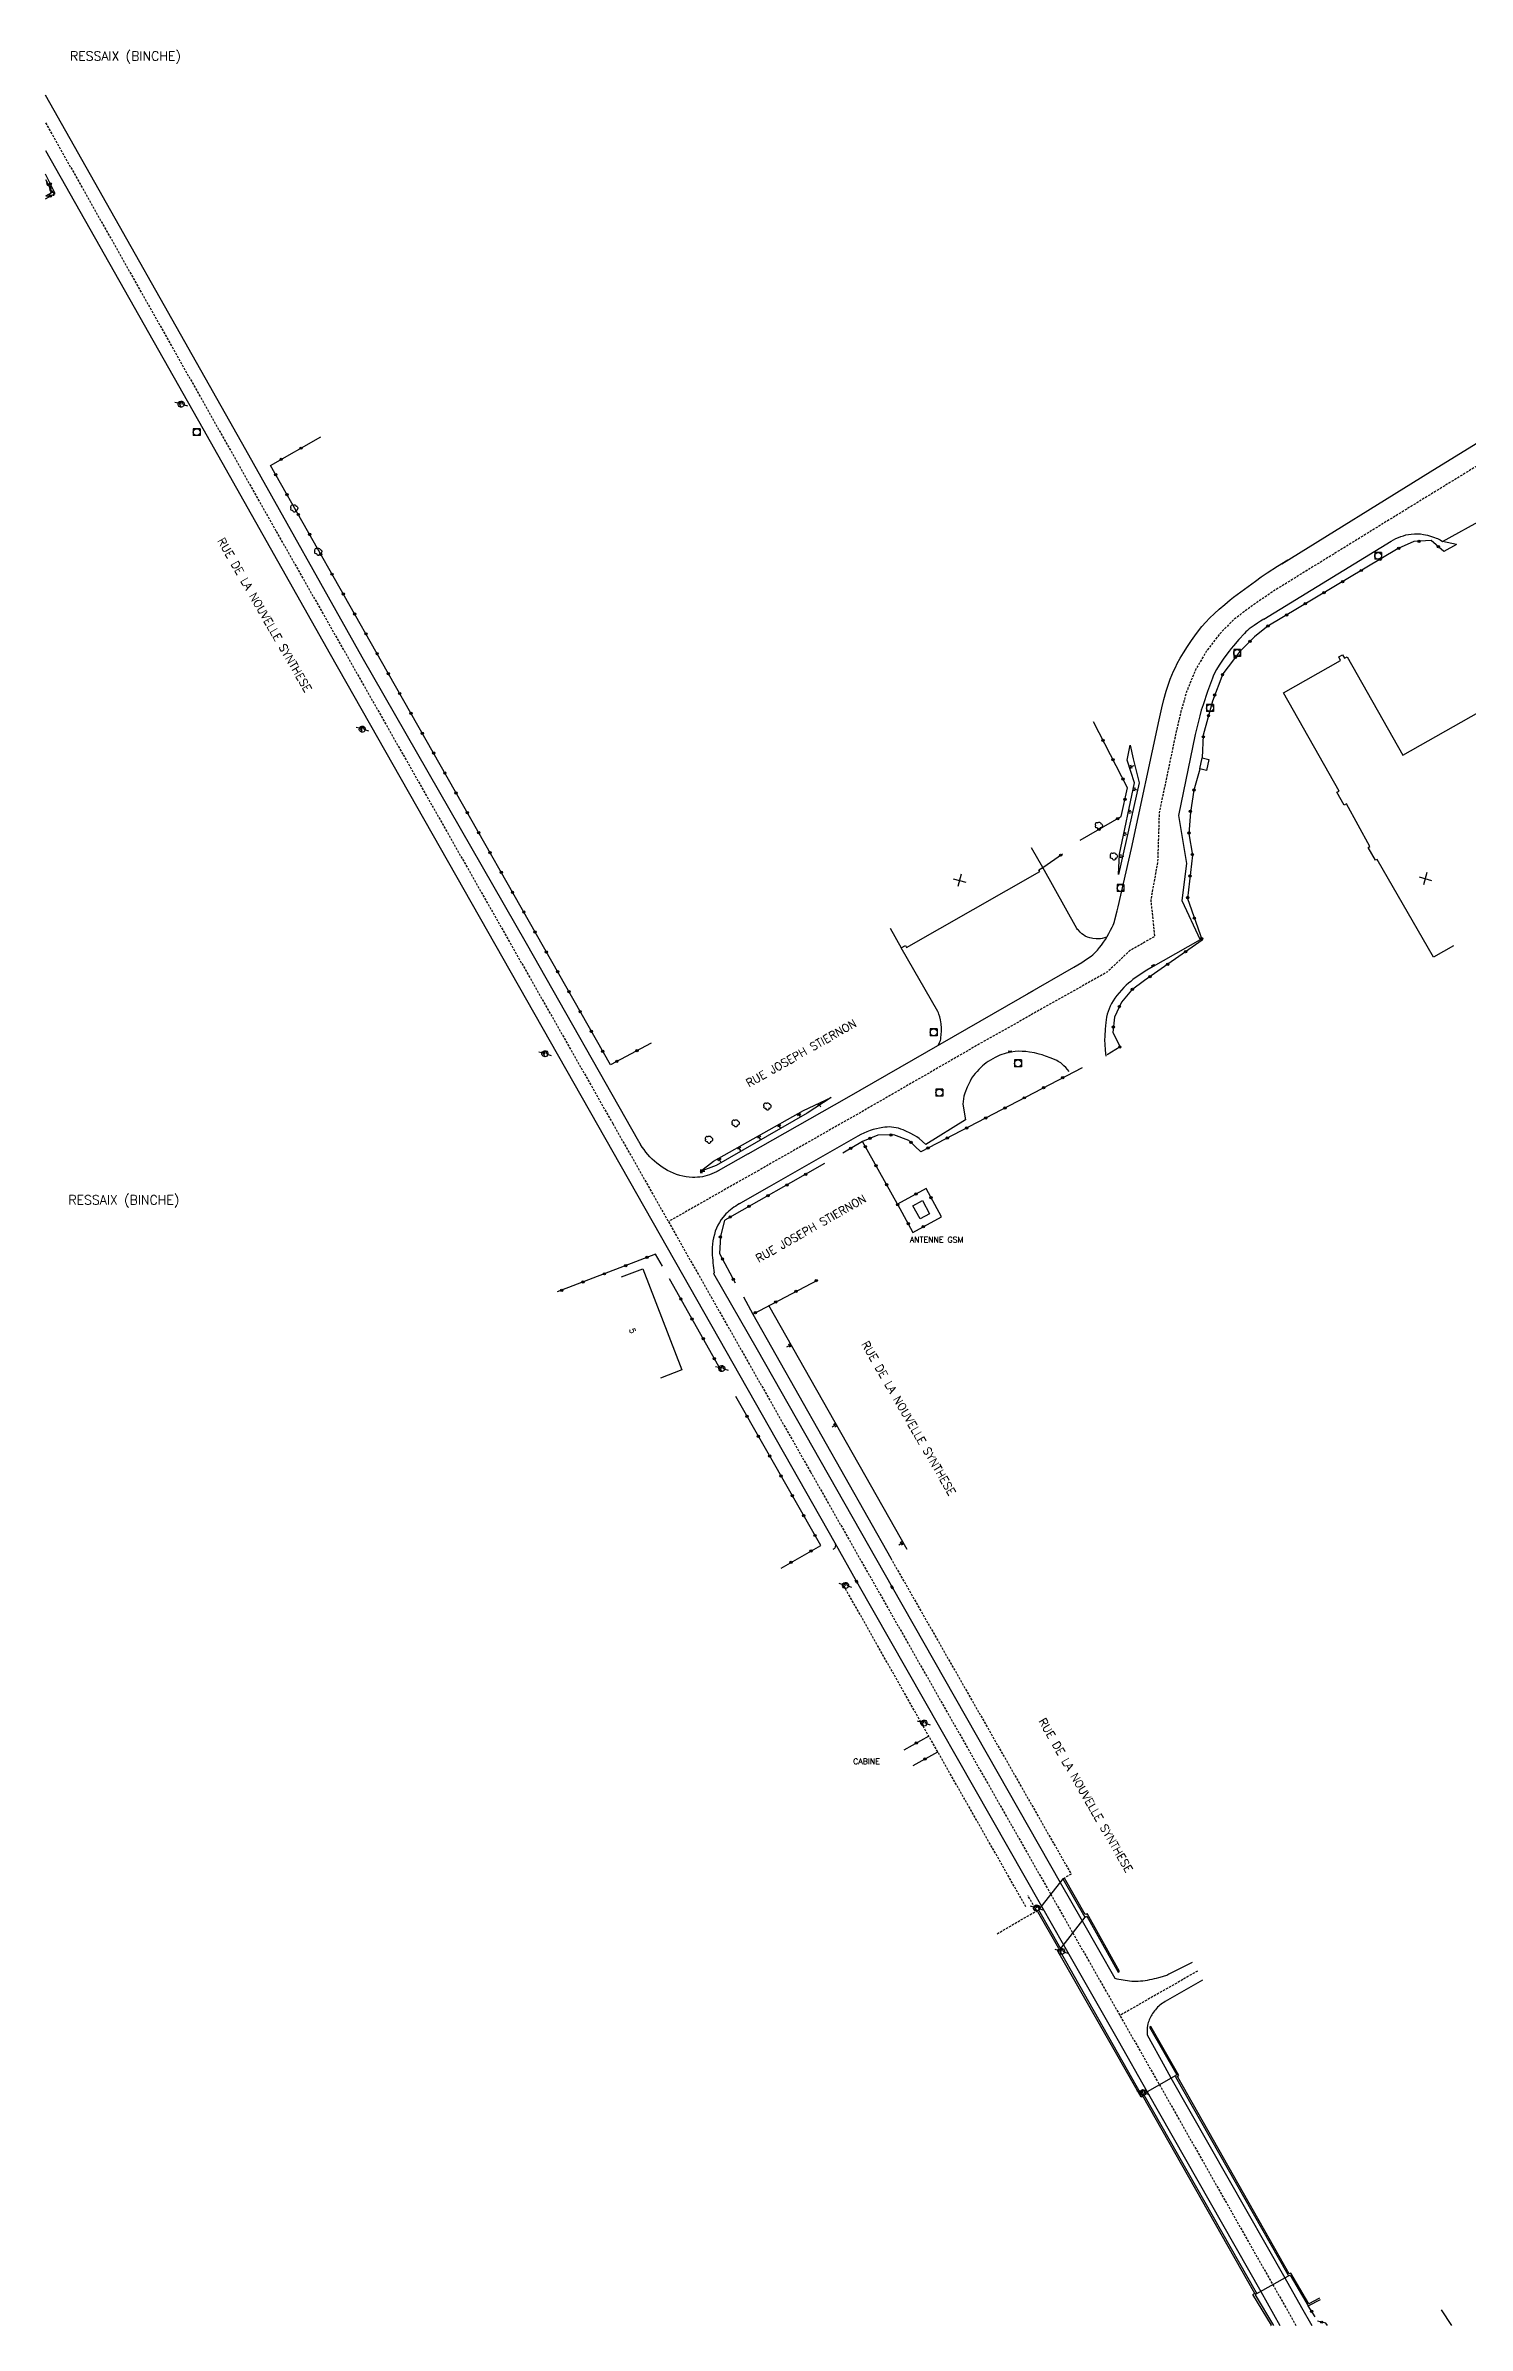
# Model space of a CAD drawing. Header units: millimetres. Extents: x 138000 to 139000, y 124000 to 124998.
# Drawn here: x 138000 to 138311, y 124000 to 124498.7 of the extents above; entities that cross this region are included whole.
import ezdxf
from ezdxf.enums import TextEntityAlignment as Align

# ---------------------------------------------------------------- set-up
doc = ezdxf.new("R2010")
doc.units = ezdxf.units.MM
doc.linetypes.add('DASHED', pattern=[0.75, 0.5, -0.25])
doc.layers.get('0').update_dxf_attribs({"linetype": 'CONTINUOUS'})
for name, color, linetype in [('W0001', 6, 'DASHED'), ('W0008', 7, 'CONTINUOUS'), ('W0100', 7, 'CONTINUOUS'), ('W0112', 1, 'DASHED'), ('W0120', 7, 'CONTINUOUS'), ('W0211', 2, 'CONTINUOUS'), ('W0300', 7, 'CONTINUOUS'), ('W0310', 3, 'CONTINUOUS'), ('W0322', 7, 'CONTINUOUS'), ('W0400', 7, 'CONTINUOUS'), ('W0420', 7, 'CONTINUOUS'), ('W0471', 7, 'CONTINUOUS'), ('W0980', 7, 'CONTINUOUS'), ('W0984', 7, 'CONTINUOUS'), ('W0989', 7, 'CONTINUOUS'), ('W0991', 7, 'CONTINUOUS')]:
    doc.layers.add(name, color=color, linetype=linetype)
doc.styles.get("Standard").update_dxf_attribs({"font": 'romans.shx', "width": 0.85})

# ---------------------------------------------------------------- blocks, each defined once
blk = doc.blocks.new('t211o')
at = {"color": 0, "linetype": 'Continuous'}
for p, q in [((-0.29, 0.5), (-0.29, 0)), ((0, 1), (0, 0)), ((0.29, 0.5), (0.29, 0))]:
    blk.add_line(p, q, dxfattribs=at)
blk = doc.blocks.new('T471')
for p, q in [((-0.333334, 0.333334), (-0.333334, -0.333334)), ((-0.333334, 0.333334), (0.333334, 0.333334)), ((-0.333334, 0), (0, 0)), ((0.500001, 0.500001), (1.000002, 1.000002)), ((-0.500001, -0.500001), (-1.000002, -1.000002)), ((-0.333334, -0.333334), (0.333334, -0.333334))]:
    blk.add_line(p, q)
blk.add_ellipse((0, 0), major_axis=(0.471405, 0.471405), ratio=1, start_param=5.4977871438, end_param=11.780972451)
blk = doc.blocks.new('T400')
for p, q in [((-0.15, 0.3), (0.15, 0.3)), ((-0.15, -0.25), (-0.15, 0.3)), ((-0.15, 0.15), (0.15, 0.15)), ((-0.15, 0), (0.15, 0)), ((0.15, 0.3), (0.15, -0.25)), ((-0.15, -0.15), (0.15, -0.15)), ((-0.15, -0.25), (-0.15, -0.3)), ((-0.15, -0.3), (0.15, -0.3)), ((0.15, -0.3), (0.15, -0.25))]:
    blk.add_line(p, q)
blk = doc.blocks.new('T300')
for p, q in [((-0.8, 0.51), (-0.86, 0.34)), ((-0.86, 0.34), (-0.86, 0.17)), ((-0.86, 0.17), (-0.74, 0.06)), ((-0.69, 0.63), (-0.8, 0.51)), ((-0.8, -0.06), (-0.74, 0.06)), ((-0.74, 0.06), (-0.69, 0.11)), ((-0.57, 0.69), (-0.69, 0.63)), ((-0.46, 0.69), (-0.57, 0.69)), ((-0.29, 0.63), (-0.46, 0.69)), ((-0.29, 0.63), (-0.17, 0.74)), ((-0.23, 0.57), (-0.29, 0.63)), ((-0.17, 0.74), (-0.06, 0.8)), ((-0.06, 0.8), (0.06, 0.8)), ((0.06, 0.8), (0.23, 0.74)), ((0.23, 0.74), (0.34, 0.63)), ((0.34, 0.63), (0.4, 0.51)), ((0.46, 0.46), (0.34, 0.46)), ((0.4, 0.51), (0.4, 0.46)), ((0.57, 0.4), (0.46, 0.46)), ((0.57, 0.4), (0.69, 0.29)), ((0.69, 0.29), (0.74, 0.17)), ((0.74, 0.06), (0.69, -0.17)), ((0.74, 0.17), (0.74, 0.06)), ((-0.8, -0.17), (-0.8, -0.06)), ((-0.8, -0.23), (-0.8, -0.17)), ((-0.74, -0.34), (-0.8, -0.23)), ((-0.69, -0.4), (-0.74, -0.34)), ((-0.51, -0.46), (-0.69, -0.4)), ((-0.4, -0.46), (-0.51, -0.46)), ((-0.4, -0.46), (-0.34, -0.46)), ((-0.34, -0.46), (-0.34, -0.4)), ((-0.34, -0.51), (-0.34, -0.46)), ((-0.29, -0.63), (-0.34, -0.51)), ((-0.17, -0.74), (-0.29, -0.63)), ((-0.06, -0.8), (-0.17, -0.74)), ((0.06, -0.8), (-0.06, -0.8)), ((0.17, -0.74), (0.06, -0.8)), ((0.23, -0.69), (0.17, -0.74)), ((0.29, -0.46), (0.23, -0.46)), ((0.29, -0.63), (0.23, -0.69)), ((0.46, -0.4), (0.29, -0.46)), ((0.34, -0.51), (0.29, -0.63)), ((0.34, -0.51), (0.34, -0.46)), ((0.57, -0.34), (0.46, -0.4)), ((0.63, -0.29), (0.57, -0.34)), ((0.69, -0.17), (0.63, -0.29))]:
    blk.add_line(p, q)
blk = doc.blocks.new('T420')
for p, q in [((0.75, 0.75), (-0.75, 0.75)), ((-0.75, 0.75), (-0.75, -0.75)), ((0.75, 0.75), (0.75, -0.75)), ((0.75, -0.75), (-0.75, -0.75))]:
    blk.add_line(p, q)
blk.add_ellipse((0, 0), major_axis=(-0.53, 0.53), ratio=1, start_param=3.926991, end_param=10.210176)
blk = doc.blocks.new('t322o')
at = {"color": 0, "linetype": 'Continuous'}
for radius in [0.25, 0.15]:
    blk.add_circle((0, 0), radius, dxfattribs=at)
blk = doc.blocks.new('t310o')
at = {"color": 0, "linetype": 'Continuous'}
for centre, start, end in [((-0.5, 0.38), 216.8699, 323.1304), ((0.5, -0.37), 36.8699, 143.1303)]:
    blk.add_arc(centre, 0.625, start, end, dxfattribs=at)
blk = doc.blocks.new('t991o')
at = {"color": 0, "linetype": 'Continuous'}
for p, q in [((-1, 1), (1, -1)), ((-1, -1), (1, 1))]:
    blk.add_line(p, q, dxfattribs=at)

msp = doc.modelspace()

# ---------------------------------------------------------------- linework, layer by layer
at = {"layer": 'W0001', "flags": 128}
msp.add_lwpolyline([(138553.98, 124560.3), (138545.54, 124549.7), (138540.2, 124545.78), (138465, 124499.76), (138320.72, 124411.44), (138293.52, 124394.74), (138275.9, 124383.89), (138268.89, 124379.56), (138264.02, 124376.25), (138259.85, 124373.13), (138256.71, 124369.91), (138253.97, 124366.31), (138251.5, 124362.14), (138249.64, 124357.53), (138248.39, 124353.34), (138247.16, 124347.97), (138243.57, 124330.89), (138243.24, 124320.17), (138241.73, 124311.78), (138242.58, 124303.78), (138237.16, 124300.75), (138232.25, 124296.08), (138204.88, 124280.67), (138178.87, 124265.68), (138155.98, 124252.66)], dxfattribs=at)
at = {"layer": 'W0001'}
for points in [[(138000, 124481.8), (138050.45, 124392.43), (138124.05, 124262.91), (138145.56, 124224.99), (138167.28, 124186.75), (138219.86, 124094.3)], [(138155.98, 124252.66), (138136.22, 124241.45)], [(138219.86, 124094.3), (138224.66, 124085.88)], [(138224.66, 124085.88), (138243.62, 124052.66)], [(138251.97, 124077.5), (138234.98, 124067.8)], [(138243.62, 124052.66), (138268.42, 124008.91)], [(138268.42, 124008.91), (138273.5, 124000)]]:
    msp.add_lwpolyline(points, dxfattribs=at)
at = {"layer": 'W0008', "flags": 128}
for points in [[(138270.41, 124385.35), (138302.84, 124405.45), (138325.26, 124419.24), (138363.59, 124442.66), (138395.26, 124462.04), (138437.05, 124487.66), (138458.11, 124500.53)], [(138266.47, 124373.27), (138294.33, 124390.32), (138294.83, 124390.61), (138295.36, 124390.88), (138295.89, 124391.11), (138296.44, 124391.32), (138296.99, 124391.5), (138297.55, 124391.65), (138298.11, 124391.76), (138298.68, 124391.85), (138299.4, 124391.91), (138300.11, 124391.93), (138300.75, 124391.88), (138301.38, 124391.79), (138302.26, 124391.59), (138303.82, 124391.11), (138304.15, 124390.99), (138304.47, 124390.85), (138305.01, 124390.56), (138305.54, 124390.25), (138314.79, 124395.35)], [(138308.62, 124389.6), (138305.54, 124390.25)], [(138214.79, 124291.26), (138224.89, 124297.08), (138225.77, 124297.61), (138226.64, 124298.16), (138227.66, 124298.84), (138228.67, 124299.55), (138229.04, 124299.84), (138229.4, 124300.14), (138229.74, 124300.47), (138230.06, 124300.82), (138230.53, 124301.38), (138230.98, 124301.96), (138231.4, 124302.56), (138231.8, 124303.17), (138232.21, 124303.83), (138232.59, 124304.5), (138232.96, 124305.19), (138233.31, 124305.88), (138233.48, 124306.27), (138233.64, 124306.67), (138233.78, 124307.08), (138233.89, 124307.49), (138234.37, 124309.41), (138234.59, 124310.33), (138237.53, 124323.06), (138243.56, 124351.25), (138243.85, 124352.56), (138244.16, 124353.87), (138244.62, 124355.69), (138245.1, 124357.5), (138245.3, 124358.17), (138245.51, 124358.83), (138245.74, 124359.49), (138245.99, 124360.14), (138246.35, 124361), (138246.73, 124361.84), (138247.12, 124362.68), (138247.54, 124363.51), (138248.18, 124364.71), (138248.87, 124365.88), (138249.74, 124367.25), (138250.65, 124368.59), (138251.77, 124370.12), (138252.94, 124371.62), (138253.75, 124372.57), (138254.6, 124373.47), (138255.64, 124374.48), (138256.71, 124375.46), (138257.9, 124376.48), (138259.11, 124377.47), (138259.85, 124378.04), (138264.61, 124381.58), (138265.89, 124382.49), (138267.2, 124383.38), (138269.45, 124384.81), (138271.72, 124386.21)], [(138266.49, 124373.21), (138265.76, 124372.79), (138265.05, 124372.35), (138264.35, 124371.88), (138263.66, 124371.4), (138263.27, 124371.1), (138262.9, 124370.79), (138262.55, 124370.46), (138262.21, 124370.11), (138261, 124368.77), (138259.81, 124367.42), (138259.33, 124366.84), (138258.86, 124366.24), (138257.74, 124364.72), (138256.69, 124363.16), (138256.12, 124362.24), (138255.62, 124361.27), (138255.41, 124360.79), (138255.21, 124360.3), (138254.18, 124357.42), (138253.18, 124354.52), (138252.79, 124353.31), (138252.44, 124352.09), (138251.46, 124347.98), (138247.81, 124330.27), (138249.53, 124319.77), (138248.53, 124311.72), (138252.56, 124303.06), (138241.73, 124296.99), (138240.88, 124296.47), (138238.34, 124294.77), (138237.83, 124294.4), (138237.34, 124294.01), (138236.86, 124293.6), (138236.39, 124293.17), (138235.85, 124292.63), (138235.32, 124292.07), (138234.81, 124291.5), (138234.32, 124290.91), (138233.9, 124290.35), (138233.52, 124289.77), (138233.17, 124289.17), (138232.85, 124288.55), (138232.6, 124287.99), (138232.39, 124287.41), (138232.22, 124286.81), (138232.08, 124286.21), (138231.98, 124285.6), (138231.91, 124284.99), (138231.78, 124283.52), (138231.67, 124282.04), (138231.64, 124281.15), (138231.66, 124280.26), (138231.75, 124278.94), (138231.89, 124277.63)], [(138232.07, 124303.66), (138231.59, 124303.5), (138231.1, 124303.37), (138230.77, 124303.31), (138230.43, 124303.29), (138229.76, 124303.31), (138229.09, 124303.36), (138228.74, 124303.42), (138228.39, 124303.51), (138227.89, 124303.69), (138227.4, 124303.92), (138227.01, 124304.15), (138226.66, 124304.43), (138226.27, 124304.79), (138225.9, 124305.17), (138225.74, 124305.37), (138225.6, 124305.59), (138218.13, 124318.88)], [(138195.34, 124280.12), (138195.53, 124280.6), (138195.71, 124281.08), (138195.78, 124281.35), (138195.82, 124281.62), (138195.97, 124283.12), (138195.97, 124283.76), (138195.89, 124284.73), (138195.74, 124285.6), (138195.58, 124286.23), (138195.4, 124286.86), (138195.3, 124287.12), (138195.17, 124287.38), (138187.17, 124301.32)], [(138153.67, 124256.25), (138175.27, 124268.55), (138216.05, 124291.98)], [(138223.92, 124274.29), (138223.54, 124274.73), (138223.14, 124275.15), (138222.73, 124275.56), (138222.3, 124275.95), (138222.04, 124276.15), (138221.76, 124276.34), (138221.48, 124276.51), (138221.18, 124276.66), (138219.95, 124277.18), (138218.71, 124277.67), (138218.01, 124277.91), (138217.3, 124278.11), (138216.27, 124278.34), (138215.23, 124278.53), (138214.43, 124278.64), (138213.64, 124278.7), (138212.86, 124278.71), (138212.09, 124278.66), (138211.11, 124278.52), (138210.13, 124278.31), (138209.65, 124278.18), (138209.18, 124278.03), (138208.71, 124277.85), (138208.26, 124277.65), (138207.71, 124277.38), (138207.18, 124277.09), (138206.65, 124276.78), (138206.14, 124276.45), (138205.73, 124276.16), (138205.32, 124275.84), (138204.93, 124275.51), (138204.56, 124275.17), (138204.14, 124274.74), (138203.73, 124274.3), (138203.33, 124273.85), (138202.96, 124273.38), (138202.56, 124272.81), (138202.23, 124272.2), (138201.61, 124270.88), (138201.07, 124269.52), (138200.88, 124268.93), (138200.75, 124268.33), (138200.67, 124267.72), (138200.66, 124267.11), (138201.2, 124263.75), (138192.52, 124258.33), (138191.83, 124258.99), (138191.11, 124259.61), (138190.6, 124259.99), (138190.06, 124260.31), (138189.12, 124260.81), (138188.16, 124261.27), (138187.61, 124261.51), (138187.04, 124261.71), (138186.56, 124261.86), (138186.06, 124261.97), (138185.56, 124262.06), (138185.06, 124262.12), (138184.57, 124262.15), (138184.08, 124262.14), (138183.59, 124262.11), (138183.11, 124262.05), (138182.4, 124261.92), (138181.71, 124261.76), (138181.02, 124261.57), (138180.34, 124261.35), (138179.65, 124261.09), (138178.98, 124260.81), (138178.33, 124260.49), (138177.68, 124260.14), (138158.3, 124249.06)]]:
    msp.add_lwpolyline(points, dxfattribs=at)
at = {"layer": 'W0008'}
for points in [[(138153.67, 124256.25), (138147.14, 124252.57), (138147.14, 124252.57), (138147.09, 124252.55), (138147.05, 124252.52), (138147.02, 124252.5), (138146.97, 124252.48), (138146.92, 124252.45), (138146.88, 124252.42), (138146.84, 124252.41), (138146.8, 124252.38), (138146.75, 124252.35), (138146.72, 124252.33), (138146.23, 124252.09), (138145.73, 124251.88), (138145.23, 124251.68), (138144.72, 124251.52), (138144.19, 124251.38), (138143.66, 124251.27), (138143.12, 124251.2), (138142.58, 124251.14), (138142.03, 124251.11), (138141.5, 124251.12), (138140.78, 124251.16), (138140.08, 124251.25), (138139.39, 124251.38), (138138.7, 124251.56), (138138.03, 124251.78), (138137.36, 124252.03), (138136.7, 124252.33), (138136.06, 124252.65), (138135.45, 124253.01), (138134.84, 124253.39), (138134.84, 124253.39), (138134.28, 124253.79), (138133.73, 124254.21), (138133.2, 124254.66), (138132.69, 124255.12), (138132.2, 124255.61), (138131.75, 124256.12), (138131.3, 124256.65), (138130.89, 124257.2), (138130.5, 124257.77), (138130.14, 124258.34), (138130.14, 124258.34), (138130.11, 124258.41), (138130.06, 124258.47), (138130.03, 124258.52), (138130, 124258.59), (138129.97, 124258.65), (138129.92, 124258.71), (138129.89, 124258.77), (138129.86, 124258.84), (138129.83, 124258.91), (138129.78, 124258.97), (138105.17, 124302.26), (138069.25, 124364.89), (138043.81, 124410.3), (138000, 124487.89)], [(138000, 124475.73), (138034.38, 124414.98), (138062.22, 124365.55), (138134.42, 124238.48), (138172.64, 124171.17), (138177.39, 124162.76), (138217.81, 124091.69)], [(138158.3, 124249.06), (138151.97, 124245.47), (138151.94, 124245.45), (138151.92, 124245.44), (138151.89, 124245.42), (138151.88, 124245.41), (138151.84, 124245.4), (138151.83, 124245.38), (138151.8, 124245.37), (138151.77, 124245.35), (138151.75, 124245.34), (138151.72, 124245.33), (138151.72, 124245.33), (138151.33, 124245.09), (138150.94, 124244.84), (138150.56, 124244.59), (138150.19, 124244.32), (138149.81, 124244.05), (138149.47, 124243.75), (138149.12, 124243.45), (138148.78, 124243.13), (138148.47, 124242.8), (138148.17, 124242.45), (138147.75, 124241.89), (138147.38, 124241.29), (138147.03, 124240.66), (138146.75, 124240.01), (138146.48, 124239.34), (138146.28, 124238.64), (138146.11, 124237.94), (138145.97, 124237.23), (138145.88, 124236.51), (138145.83, 124235.8), (138145.83, 124235.8), (138145.8, 124235.23), (138145.8, 124234.66), (138145.81, 124234.11), (138145.86, 124233.55), (138145.91, 124232.99), (138145.97, 124232.44), (138146.03, 124231.88), (138146.11, 124231.33), (138146.19, 124230.77), (138146.27, 124230.22), (138146.27, 124230.22), (138146.11, 124230.13), (138155.62, 124213.46), (138185.14, 124161.46), (138221.91, 124096.91)], [(138172.23, 124169.83), (138172.38, 124169.88), (138172.5, 124169.95), (138172.61, 124170.05), (138172.69, 124170.16), (138172.77, 124170.29), (138172.81, 124170.42), (138172.84, 124170.57), (138172.83, 124170.71), (138172.81, 124170.86), (138172.75, 124170.99), (138172.69, 124171.12), (138172.64, 124171.17)], [(138221.91, 124096.91), (138226.7, 124088.5)], [(138217.81, 124091.69), (138222.62, 124083.27)], [(138226.7, 124088.5), (138233.86, 124075.93), (138234.33, 124075.84), (138234.78, 124075.74), (138235.25, 124075.65), (138235.72, 124075.57), (138236.17, 124075.49), (138236.64, 124075.43), (138237.09, 124075.38), (138237.56, 124075.33), (138238.02, 124075.3), (138238.48, 124075.3), (138238.98, 124075.3), (138239.5, 124075.34), (138240, 124075.38), (138240.5, 124075.45), (138241, 124075.53), (138241.5, 124075.63), (138242.02, 124075.73), (138242.52, 124075.85), (138243.02, 124075.97), (138243.52, 124076.1), (138243.77, 124076.16), (138244.02, 124076.23), (138244.27, 124076.3), (138244.52, 124076.38), (138244.75, 124076.46), (138245, 124076.55), (138245.23, 124076.65), (138245.47, 124076.75), (138245.7, 124076.87), (138245.92, 124076.99), (138245.92, 124076.99), (138245.92, 124076.99), (138245.92, 124076.99), (138245.92, 124076.99), (138245.92, 124076.99), (138245.92, 124076.99), (138245.92, 124077), (138245.92, 124077), (138245.92, 124077), (138245.92, 124077), (138245.92, 124077), (138250.86, 124079.48)], [(138222.62, 124083.27), (138234.59, 124062.3), (138240.95, 124051.12)], [(138253.08, 124075.52), (138244.89, 124070.82), (138244.89, 124070.82), (138244.89, 124070.82), (138244.88, 124070.82), (138244.88, 124070.82), (138244.88, 124070.82), (138244.88, 124070.82), (138244.88, 124070.82), (138244.88, 124070.82), (138244.88, 124070.82), (138244.88, 124070.82), (138244.58, 124070.66), (138244.28, 124070.48), (138244, 124070.27), (138243.73, 124070.06), (138243.47, 124069.83), (138243.22, 124069.59), (138242.98, 124069.33), (138242.75, 124069.06), (138242.53, 124068.79), (138242.33, 124068.51), (138242.33, 124068.51), (138242.14, 124068.24), (138241.97, 124067.97), (138241.81, 124067.7), (138241.66, 124067.41), (138241.52, 124067.12), (138241.39, 124066.84), (138241.28, 124066.54), (138241.19, 124066.23), (138241.09, 124065.94), (138241.05, 124065.62), (138241.02, 124065.42), (138240.98, 124065.22), (138240.97, 124065.02), (138240.95, 124064.81), (138240.95, 124064.6), (138240.95, 124064.4), (138240.95, 124064.19), (138240.95, 124063.98), (138240.95, 124063.77), (138240.97, 124063.56), (138244.78, 124056.55), (138246.16, 124054.12)], [(138246.16, 124054.12), (138271.03, 124010.39)], [(138240.95, 124051.12), (138265.78, 124007.42)], [(138271.03, 124010.39), (138274.69, 124003.95), (138276.97, 124000)], [(138265.78, 124007.42), (138270, 124000)]]:
    msp.add_lwpolyline(points, dxfattribs=at)
at = {"layer": 'W0100', "flags": 128}
for points in [[(138307.93, 124301.77), (138303.6, 124299.27), (138291.24, 124320.7), (138290.87, 124320.5), (138289.28, 124323.29), (138289.68, 124323.52), (138289.68, 124323.52), (138284.52, 124332.85), (138284.01, 124332.56), (138282.45, 124335.37), (138282.95, 124335.64), (138270.76, 124357.15), (138283.25, 124364.21), (138282.87, 124364.98), (138283.69, 124365.41), (138284.1, 124364.69), (138284.69, 124365.02), (138296.89, 124343.49), (138330.14, 124362.32), (138332.6, 124357.97)], [(138184.72, 124305.67), (138187.17, 124301.32), (138188.06, 124301.82), (138188.28, 124301.45), (138217.46, 124318.02), (138217.25, 124318.38), (138218.13, 124318.88), (138215.66, 124323.23)]]:
    msp.add_lwpolyline(points, dxfattribs=at)
for points in [[(138253.01, 124342.87), (138254.46, 124342.55), (138253.94, 124340.16), (138252.49, 124340.47)], [(138189.68, 124244.93), (138191.79, 124246.08), (138193.37, 124243.19), (138191.26, 124242.04)]]:
    msp.add_lwpolyline(points, close=True, dxfattribs=at)
at = {"layer": 'W0100'}
msp.add_lwpolyline([(138126, 124229.36), (138130.67, 124231.15), (138139.17, 124209.01), (138134.5, 124207.22)], dxfattribs=at)
at = {"layer": 'W0112'}
for points in [[(138184.86, 124167.83), (138224.33, 124098.72), (138222.83, 124097.86)], [(138214.44, 124091.54), (138195.14, 124125.45), (138174.53, 124161.91)], [(138208.14, 124085.67), (138216.78, 124090.7), (138214.88, 124093.98)]]:
    msp.add_lwpolyline(points, dxfattribs=at)
at = {"layer": 'W0120'}
for points in [[(138222.53, 124097.69), (138227.33, 124089.29), (138227.45, 124089.46), (138227.59, 124089.3), (138227.75, 124089.51), (138234.62, 124077.25), (138234.92, 124077.42), (138227.8, 124090.13), (138227.58, 124089.86), (138227.44, 124090.02), (138227.38, 124089.92), (138222.83, 124097.86), (138222.53, 124097.69), (138227.33, 124089.29), (138227.45, 124089.46), (138227.59, 124089.3), (138227.75, 124089.51), (138234.62, 124077.25), (138234.92, 124077.42), (138227.8, 124090.13), (138227.58, 124089.86), (138227.44, 124090.02), (138227.38, 124089.92), (138222.83, 124097.86)], [(138222.53, 124097.69), (138217.2, 124090.91)], [(138268.03, 124000), (138268.16, 124000.08), (138264.08, 124006.79), (138264.47, 124007.05), (138264.52, 124006.98), (138239.92, 124050.27), (138239.98, 124050.13), (138239.61, 124049.9), (138221.44, 124081.87), (138221.61, 124082.42), (138217.06, 124090.45), (138216.94, 124090.39), (138216.78, 124090.7), (138217.2, 124090.91), (138222, 124082.47), (138221.83, 124081.91), (138239.73, 124050.39), (138240.14, 124050.65), (138240.23, 124050.42), (138264.81, 124007.17), (138264.97, 124006.96), (138264.55, 124006.69), (138268.59, 124000)], [(138227.33, 124089.29), (138222, 124082.47)], [(138278.67, 124005.96), (138276.31, 124004.72), (138272.36, 124011.46), (138272, 124011.3), (138272.02, 124011.29), (138247.64, 124054.27), (138247.7, 124054.3), (138247.58, 124054.53), (138247.89, 124054.7), (138241.78, 124065.39), (138241.47, 124065.21), (138247.41, 124054.84), (138247.11, 124054.68), (138247.23, 124054.45), (138247.16, 124054.41), (138271.72, 124011.11), (138271.88, 124010.87), (138272.22, 124011.02), (138276.19, 124004.25), (138278.84, 124005.65)], [(138240.14, 124050.65), (138247.11, 124054.68)], [(138264.97, 124006.96), (138271.88, 124010.87)]]:
    msp.add_lwpolyline(points, dxfattribs=at)
at = {"layer": 'W0211'}
for points in [[(138237.26, 124345.66), (138237.91, 124342.69), (138239.18, 124337.4), (138234.7, 124317.4), (138234.86, 124321.84), (138238.21, 124337.47), (138236.54, 124342.4)], [(138143.2, 124252.4), (138146.07, 124254.68), (138165.79, 124265.78), (138171.81, 124268.63), (138166.56, 124265.19), (138146.7, 124253.75)]]:
    msp.add_lwpolyline(points, close=True, dxfattribs=at)
at = {"layer": 'W0211', "flags": 128}
for points in [[(138158.15, 124223.17), (138188.35, 124169.78)], [(138154.67, 124221.2), (138184.87, 124167.81)]]:
    msp.add_lwpolyline(points, dxfattribs=at)
at = {"layer": 'W0310', "flags": 128}
msp.add_lwpolyline([(138000, 124469.43), (138001.44, 124466.58), (138000, 124465.78)], dxfattribs=at)
at = {"layer": 'W0322', "flags": 128}
for points in [[(138000, 124465.2), (138002.11, 124466.38), (138000, 124470.57)], [(138308.62, 124389.6), (138305.87, 124388.06), (138303.04, 124390.45), (138299.3, 124390.2), (138295.88, 124388.7), (138266.99, 124371.5)], [(138267.04, 124371.49), (138264.39, 124369.37), (138261.2, 124366.16), (138257.52, 124361.29), (138255.22, 124355.27), (138253.22, 124347.84), (138253.01, 124342.87)], [(138226.27, 124324.89), (138235.25, 124330.04), (138236.68, 124336.34), (138229.19, 124350.75)], [(138252.49, 124340.45), (138251.18, 124335.8), (138250.39, 124331.01), (138250.09, 124326.31), (138250.84, 124321.59), (138249.76, 124312.12), (138252.96, 124303.05), (138240.4, 124294.19), (138237.55, 124292.11), (138235.32, 124289.48), (138233.77, 124286.19), (138233.44, 124282.82), (138235.01, 124279.68), (138232.23, 124277.91)], [(138218.13, 124318.88), (138222.45, 124321.92)], [(138226.7, 124275.12), (138191.44, 124256.72), (138188.85, 124259.22), (138185.55, 124260.44), (138182.03, 124260.35), (138178.7, 124258.98), (138174.36, 124256.45)], [(138186.27, 124245.39), (138178.7, 124258.98)], [(138170.4, 124254.16), (138148.55, 124241.77)]]:
    msp.add_lwpolyline(points, dxfattribs=at)
at = {"layer": 'W0322'}
for points in [[(138132.44, 124280.51), (138123.55, 124275.74), (138073.48, 124363.98), (138049.19, 124406.84), (138060.22, 124413.11)], [(138148.52, 124241.76), (138147.59, 124238.19), (138147.41, 124234.47), (138150.81, 124228.09)], [(138134.92, 124231.69), (138133.39, 124234.32), (138111.89, 124226.06)], [(138147.89, 124208.6), (138136.5, 124228.91)], [(138152.66, 124225.02), (138154.67, 124221.2), (138168.98, 124228.74)], [(138160.86, 124165.64), (138169.55, 124170.6), (138150.94, 124203.19)], [(138193.16, 124128.91), (138187.72, 124125.84)], [(138195.08, 124125.41), (138189.69, 124122.37)], [(138277.66, 124001.91), (138276.19, 124004.25)], [(138305.22, 124003.41), (138307.53, 124000)], [(138280.38, 124000), (138280.03, 124000.51), (138278.2, 124000.91)]]:
    msp.add_lwpolyline(points, dxfattribs=at)
at = {"layer": 'W0322', "flags": 128}
msp.add_lwpolyline([(138195.96, 124242.52), (138192.58, 124248.68), (138186.34, 124245.26), (138189.72, 124239.1)], close=True, dxfattribs=at)

# ---------------------------------------------------------------- block references
at = {"layer": 'W0211'}
for p, rotation in [((138237.07, 124340.82), 288.6461921744944), ((138237.9, 124336.04), 257.9192632219807), ((138236.86, 124331.15), 257.9192632215755), ((138235.81, 124326.26), 257.9192632220783), ((138234.84, 124321.36), 267.8936622607193), ((138169.14, 124267.37), 205.3806905986584), ((138160.31, 124262.69), 209.3670634863283), ((138164.67, 124265.14), 209.3670634856131), ((138151.59, 124257.79), 209.3670634869486), ((138155.95, 124260.24), 209.3670634859321), ((138143.2, 124252.4), 270), ((138147.24, 124255.33), 209.3670634861917), ((138163.04, 124214.53), 117.9958597900149), ((138172.89, 124197.11), 123.13617761455), ((138187.5, 124171.28), 123.063747663254)]:
    msp.add_blockref('t211o', p, dxfattribs=dict(at, rotation=rotation))
at = {"layer": 'W0300'}
for p in [(138054.42, 124397.45), (138059.66, 124387.98), (138230.43, 124328.02), (138233.7, 124321.33), (138157.92, 124266.64), (138150.98, 124262.95), (138145.15, 124259.37)]:
    msp.add_blockref('T300', p, dxfattribs=at)
at = {"layer": 'W0310'}
for p, rotation in [((138000.68, 124468.09), 296.7832493823968), ((138001.01, 124466.32), 209.1980385440832), ((138001.35, 124466.76), 296.7832493823968)]:
    msp.add_blockref('t310o', p, dxfattribs=dict(at, rotation=rotation))
at = {"layer": 'W0322'}
for p in [(138001.06, 124468.47), (138001.05, 124465.79), (138190.44, 124127.38), (138192.38, 124123.89), (138276.92, 124003.08), (138279.12, 124000.71)]:
    msp.add_blockref('t322o', p, dxfattribs=at)
for p, rotation in [((138051.53, 124408.17), 29.62688855036635), ((138055.87, 124410.64), 29.62688855036635), ((138050.33, 124404.83), 119.5533373286591), ((138052.79, 124400.48), 119.5533373286591), ((138055.26, 124396.13), 119.5533373286591), ((138057.73, 124391.78), 119.5533373286591), ((138060.19, 124387.43), 119.5533373286591), ((138295.96, 124388.73), 203.6846481913663), ((138300.4, 124390.27), 183.7988683150196), ((138304.64, 124389.09), 139.8456908428271), ((138062.66, 124383.08), 119.5533373286591), ((138287.79, 124383.88), 210.7622596038233), ((138291.87, 124386.31), 210.7622596038233), ((138065.12, 124378.73), 119.5533373286591), ((138279.63, 124379.03), 210.7622596038233), ((138283.71, 124381.45), 210.7622596038233), ((138067.59, 124374.38), 119.5533373286591), ((138267.38, 124371.74), 210.7622596038233), ((138271.46, 124374.17), 210.7622596038233), ((138275.54, 124376.6), 210.7622596038233), ((138070.06, 124370.03), 119.5533373286591), ((138263.43, 124368.41), 225.1195962498492), ((138072.52, 124365.68), 119.5533373286591), ((138260.24, 124364.9), 232.915196903134), ((138074.99, 124361.33), 119.5675683079785), ((138077.46, 124356.98), 119.5675683079785), ((138257.43, 124361.08), 249.1166681210993), ((138079.92, 124352.63), 119.5675683079785), ((138254.36, 124352.1), 254.9453348713972), ((138255.74, 124356.64), 249.1166681210993), ((138082.39, 124348.29), 119.5675683079785), ((138253.21, 124347.5), 267.5972831700649), ((138084.86, 124343.94), 119.5675683079785), ((138231.29, 124346.71), 117.4520650393114), ((138233.48, 124342.5), 117.4520650393114), ((138087.33, 124339.59), 119.5675683079785), ((138235.67, 124338.28), 117.4520650393114), ((138089.79, 124335.24), 119.5675683079785), ((138236.11, 124333.84), 77.23942747120213), ((138251.21, 124335.88), 254.3308189660774), ((138092.26, 124330.89), 119.5675683079785), ((138230.4, 124327.25), 29.80541844358288), ((138234.52, 124329.61), 29.80541844358288), ((138250.42, 124331.19), 260.628332024219), ((138094.73, 124326.54), 119.5675683079785), ((138097.19, 124322.19), 119.5675683079785), ((138250.09, 124326.46), 266.2522654650944), ((138099.66, 124317.84), 119.5675683079785), ((138222.01, 124321.61), 35.10195929779923), ((138250.32, 124317.05), 263.544557821336), ((138250.81, 124321.76), 279.0331696609455), ((138102.13, 124313.49), 119.5675683079785), ((138249.79, 124312.33), 263.544557821336), ((138104.6, 124309.15), 119.5675683079785), ((138251.27, 124307.83), 289.4203170201014), ((138107.06, 124304.8), 119.5675683079785), ((138252.85, 124303.36), 289.4203170201014), ((138109.53, 124300.45), 119.5675683079785), ((138245.46, 124297.76), 215.1761019331275), ((138249.34, 124300.5), 215.1761019331275), ((138112, 124296.1), 119.5675683079785), ((138237.73, 124292.24), 216.1701305221408), ((138241.58, 124295.03), 215.1761019331275), ((138114.46, 124291.75), 119.5675683079785), ((138116.93, 124287.4), 119.5675683079785), ((138234.86, 124288.51), 244.7992977610216), ((138119.4, 124283.05), 119.5675683079785), ((138233.56, 124284.01), 264.4206186786711), ((138121.87, 124278.7), 119.5675683079785), ((138129.36, 124278.86), 208.1925018521696), ((138234.97, 124279.66), 212.5689681545527), ((138124.95, 124276.5), 208.1925018521696), ((138222.49, 124272.93), 207.5576120545325), ((138214.07, 124268.53), 207.5576120545325), ((138218.28, 124270.73), 207.5576120545325), ((138205.65, 124264.14), 207.5576120545325), ((138209.86, 124266.33), 207.5576120545325), ((138176.12, 124257.48), 210.207911619261), ((138179.33, 124257.84), 119.1391921086188), ((138180.33, 124259.65), 202.3853245198131), ((138184.94, 124260.43), 181.5174595835093), ((138189.3, 124258.79), 135.9974820373962), ((138193.01, 124257.54), 207.5576120545325), ((138197.23, 124259.74), 207.5576120545325), ((138201.44, 124261.94), 207.5576120545325), ((138181.65, 124253.69), 119.1391921086188), ((138158, 124247.13), 209.5634229477554), ((138162.14, 124249.48), 209.5634229477554), ((138166.27, 124251.82), 209.5634229477554), ((138183.96, 124249.54), 119.1391921086188), ((138190.41, 124247.49), 208.7231805642195), ((138149.74, 124242.45), 209.5634229477554), ((138153.87, 124244.79), 209.5634229477554), ((138186.39, 124245.17), 298.7231805641009), ((138193.67, 124246.69), 118.7231805641009), ((138147.59, 124238.08), 267.1135427122539), ((138188.68, 124241), 298.7231805641009), ((138191.98, 124240.35), 28.72318056421951), ((138131.57, 124233.62), 201.0109697405845), ((138148.06, 124233.25), 298.0863691308336), ((138117.56, 124228.24), 201.0109697405845), ((138122.23, 124230.03), 201.0109697405845), ((138126.9, 124231.83), 201.0109697405845), ((138150.41, 124228.84), 298.0863691308336), ((138168.55, 124228.51), 27.77798954388838), ((138112.9, 124226.45), 201.0109697405845), ((138138.95, 124224.55), 119.2917024456159), ((138159.7, 124223.85), 27.77798954388838), ((138164.12, 124226.18), 27.77798954388838), ((138141.39, 124220.18), 119.2917024456159), ((138155.27, 124221.52), 27.77798954388838), ((138143.84, 124215.82), 119.2917024456159), ((138146.29, 124211.46), 119.2917024456159), ((138153.42, 124198.85), 119.7301472856978), ((138155.9, 124194.5), 119.7301472856978), ((138158.38, 124190.16), 119.7301472856978), ((138160.86, 124185.82), 119.7301472856978), ((138163.34, 124181.48), 119.7301472856978), ((138165.81, 124177.14), 119.7301472856978), ((138168.29, 124172.79), 119.7301472856978), ((138167.4, 124169.37), 29.72854283823389), ((138163.06, 124166.89), 29.72854283823389)]:
    msp.add_blockref('t322o', p, dxfattribs=dict(at, rotation=rotation))
at = {"layer": 'W0400'}
for p, rotation in [((138242.2, 124297.43), 299.2615918642541), ((138210.95, 124278.64), 280.5493343483851), ((138177.39, 124162.76), 29.7448812969422), ((138185.13, 124161.46), 209.6269000831181)]:
    msp.add_blockref('T400', p, dxfattribs=dict(at, rotation=rotation))
at = {"layer": 'W0420'}
for p in [(138033.06, 124414.15), (138291.47, 124387.08), (138260.63, 124365.83), (138254.7, 124353.79), (138235.12, 124314.41), (138194.26, 124282.87), (138212.71, 124276.06), (138195.49, 124269.67)]:
    msp.add_blockref('T420', p, dxfattribs=at)
at = {"layer": 'W0471'}
for p, rotation in [((138029.65, 124420.29), 299.499921919434), ((138069.27, 124349.19), 299.6058366273767), ((138109.22, 124278.18), 299.6058366272844), ((138147.9, 124209.33), 299.5870494180497), ((138174.95, 124161.88), 299.4459701014849), ((138192.11, 124131.77), 299.6294606276034), ((138216.78, 124091.31), 299.6294606269632), ((138222.21, 124081.83), 299.7174484747942), ((138240.02, 124050.91), 299.6323288687653)]:
    msp.add_blockref('T471', p, dxfattribs=dict(at, rotation=rotation))
at = {"layer": 'W0991'}
for p, rotation in [((138199.89, 124316.09), 299.606902881592), ((138301.77, 124316.46), 299.5226242769644)]:
    msp.add_blockref('t991o', p, dxfattribs=dict(at, rotation=rotation))

# ---------------------------------------------------------------- texts
at = {"layer": 'W0980'}
for p in [(138017.47, 124496.28), (138017.12, 124246.06)]:
    msp.add_text('RESSAIX (BINCHE)', height=2, dxfattribs=at).set_placement(p, align=Align.MIDDLE)
at = {"layer": 'W0984'}
for s, p in [('ANTENNE GSM', (138194.9, 124237.5)), ('CABINE', (138179.56, 124123.38))]:
    msp.add_text(s, height=1.25, dxfattribs=at).set_placement(p, align=Align.MIDDLE)
at = {"layer": 'W0989'}
for s, rotation, p in [('RUE DE LA NOUVELLE SYNTHESE', 300, (138047.9, 124374.17)), ('RUE JOSEPH STIERNON', 29.6607, (138165.28, 124278.31)), ('RUE JOSEPH STIERNON', 29.6607, (138167.4, 124239.97)), ('RUE DE LA NOUVELLE SYNTHESE', 300, (138188.77, 124198.45)), ('RUE DE LA NOUVELLE SYNTHESE', 300, (138227.52, 124115.96))]:
    msp.add_text(s, height=1.75, rotation=rotation, dxfattribs=at).set_placement(p, align=Align.MIDDLE)
at = {"layer": 'W0991'}
msp.add_text('5', height=1.25, rotation=291, dxfattribs=at).set_placement((138128.38, 124217.57), align=Align.MIDDLE)

doc.saveas('drawing.dxf')
